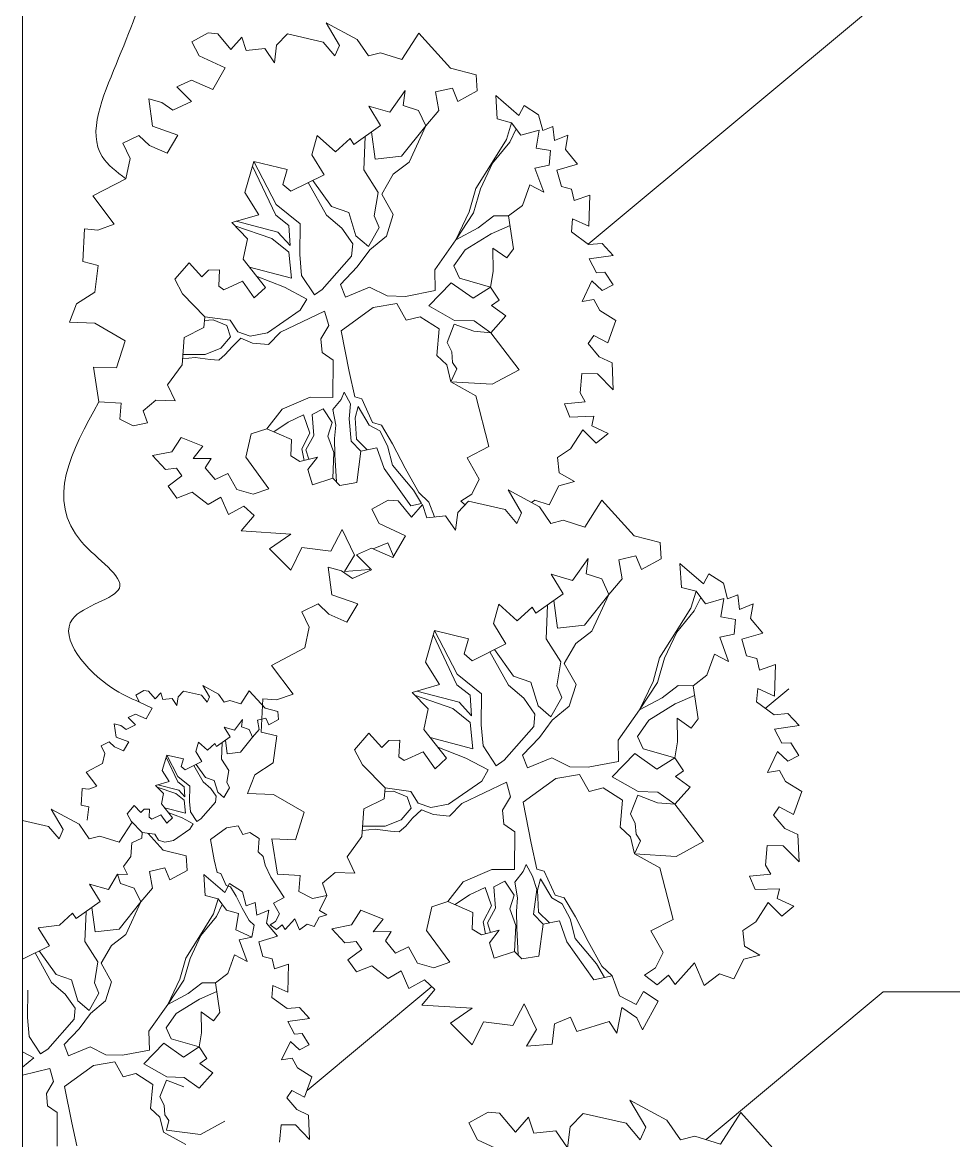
# Model space of a CAD drawing. Header units: inches. Extents: x 0 to 4169, y -2 to 2776.
# Drawn here: x 0 to 566, y 641 to 1321 of the extents above; entities that cross this region are included whole.
import ezdxf

# ---------------------------------------------------------------- set-up
doc = ezdxf.new("R2010")
doc.units = ezdxf.units.IN
doc.header["$MEASUREMENT"] = 0
doc.layers.add('ceco.net 442 Smith House site plan', color=9, linetype='Continuous', lineweight=15)

msp = doc.modelspace()

# ---------------------------------------------------------------- linework, layer by layer
at = {"layer": 'ceco.net 442 Smith House site plan', "ltscale": 30}
for p, q in [((0, 2693.98), (0, 0)), ((9.7, 770.21), (22.55, 771.71)), ((129.83, 768.98), (139.66, 764.44)), ((16.66, 684.59), (0, 680.56))]:
    msp.add_line(p, q, dxfattribs=at)
at = {"layer": 'ceco.net 442 Smith House site plan'}
for p, q in [((566.32, 1371.29), (344.13, 1186.04)), ((203.65, 1310.51), (184.88, 1320.76)), ((184.88, 1320.76), (192.91, 1307.02)), ((112.94, 1314.65), (103.16, 1309.21)), ((118.83, 1314.11), (112.94, 1314.65)), ((126.88, 1304.45), (118.83, 1314.11)), ((161.2, 1313.99), (154.64, 1307.14)), ((183.06, 1309.04), (161.2, 1313.99)), ((241.18, 1314.54), (230.8, 1298.38)), ((260.43, 1293.08), (241.18, 1314.54)), ((103.16, 1309.21), (107.58, 1300.63)), ((133.52, 1312.03), (126.88, 1304.45)), ((136.13, 1304), (133.52, 1312.03)), ((154.64, 1307.14), (153.3, 1296.49)), ((190.11, 1300.59), (183.06, 1309.04)), ((192.91, 1307.02), (190.11, 1300.59)), ((210.55, 1300.59), (203.65, 1310.51)), ((107.58, 1300.63), (123.26, 1293.27)), ((147.4, 1305.2), (136.13, 1304)), ((153.3, 1296.49), (147.4, 1305.2)), ((217.8, 1302.53), (210.55, 1300.59)), ((230.8, 1298.38), (217.8, 1302.53)), ((123.26, 1293.27), (115.77, 1280.19)), ((276.05, 1289.07), (260.43, 1293.08)), ((102.9, 1285.81), (93.97, 1281.8)), ((115.77, 1280.19), (102.9, 1285.81)), ((276.67, 1279.35), (276.05, 1289.07)), ((93.97, 1281.8), (102.83, 1272.81)), ((223.43, 1266.34), (232.82, 1279.61)), ((232.82, 1279.61), (231.61, 1270.43)), ((251.31, 1278.67), (261.59, 1281.09)), ((261.59, 1281.09), (264.93, 1272.97)), ((264.93, 1272.97), (276.67, 1279.35)), ((84.93, 1272.19), (76.95, 1274.41)), ((76.95, 1274.41), (79.16, 1257.86)), ((91.55, 1267.51), (84.93, 1272.19)), ((102.83, 1272.81), (91.55, 1267.51)), ((253.27, 1267.35), (251.31, 1278.67)), ((287.93, 1276.48), (302.07, 1264.41)), ((288.87, 1262.27), (287.93, 1276.48)), ((217.88, 1258.28), (210.76, 1270.08)), ((210.76, 1270.08), (223.43, 1266.34)), ((231.61, 1270.43), (241, 1267.35)), ((241, 1267.35), (245.36, 1258.02)), ((245.36, 1258.02), (253.27, 1267.35)), ((302.07, 1264.41), (305.23, 1270.44)), ((305.23, 1270.44), (314.01, 1264.81)), ((297.58, 1259.98), (288.87, 1262.27)), ((294.43, 1249.86), (297.58, 1259.98)), ((303.21, 1252.41), (297.58, 1259.98)), ((314.01, 1264.81), (316.5, 1255.3)), ((70.84, 1252.29), (61.13, 1247.59)), ((77.36, 1246.13), (70.84, 1252.29)), ((79.16, 1257.86), (94.66, 1252.36)), ((94.66, 1252.36), (88.08, 1241.43)), ((176.11, 1240.51), (179.39, 1252.11)), ((179.39, 1252.11), (190.38, 1242.19)), ((201.58, 1246.76), (217.88, 1258.28)), ((214.52, 1237.77), (212.3, 1254.34)), ((245.36, 1258.02), (230.68, 1239.66)), ((235.18, 1235.9), (245.36, 1258.02)), ((300.41, 1256.18), (296.51, 1248.18)), ((314.27, 1255.49), (303.21, 1252.41)), ((312.54, 1244.49), (314.27, 1255.49)), ((316.5, 1255.3), (322.65, 1257.71)), ((322.65, 1257.71), (323.73, 1249.07)), ((323.73, 1249.07), (331.84, 1252.42)), ((331.84, 1252.42), (330.3, 1243.63)), ((61.13, 1247.59), (65.49, 1238.28)), ((88.08, 1241.43), (77.36, 1246.13)), ((190.38, 1242.19), (199.31, 1250.31)), ((199.31, 1250.31), (201.58, 1246.76)), ((208.47, 1251.63), (207.62, 1231.34)), ((285.71, 1235.78), (294.43, 1249.86)), ((296.51, 1248.18), (286.06, 1235.37)), ((65.49, 1238.28), (62.88, 1225.87)), ((183.56, 1228.31), (176.11, 1240.51)), ((230.68, 1239.66), (214.52, 1237.77)), ((321.31, 1242.97), (312.54, 1244.49)), ((320.51, 1234.11), (321.31, 1242.97)), ((330.3, 1243.63), (337.68, 1234.79)), ((135.36, 1217.45), (140.79, 1236.28)), ((140.02, 1233.63), (154.2, 1203.83)), ((154.4, 1210.14), (140.79, 1236.28)), ((140.79, 1236.28), (161.16, 1231.46)), ((161.16, 1231.46), (158.48, 1222.41)), ((225.59, 1228.58), (235.18, 1235.9)), ((275.73, 1219.95), (285.71, 1235.78)), ((286.06, 1235.37), (278.69, 1219.7)), ((311.8, 1232.29), (320.51, 1234.11)), ((317.17, 1217.69), (311.8, 1232.29)), ((337.68, 1234.79), (325.09, 1231.1)), ((62.88, 1225.87), (42.96, 1215.41)), ((163.31, 1218.25), (183.56, 1228.31)), ((188.12, 1208.94), (176.73, 1224.92)), ((207.62, 1231.34), (216.41, 1217.53)), ((218.55, 1216.59), (225.59, 1228.58)), ((325.09, 1231.1), (327.9, 1221.17)), ((158.48, 1222.41), (163.31, 1218.25)), ((173.89, 1223.51), (185.03, 1203.64)), ((271.85, 1205.81), (275.73, 1219.95)), ((278.69, 1219.7), (274.4, 1205.21)), ((304.16, 1209.57), (308.65, 1222.17)), ((308.65, 1222.17), (317.17, 1217.69)), ((327.9, 1221.17), (334.05, 1219.5)), ((334.05, 1219.5), (335.67, 1212.66)), ((42.96, 1215.41), (55.91, 1198.25)), ((143.8, 1204.03), (135.36, 1217.45)), ((216.41, 1217.53), (214, 1203.25)), ((225.6, 1204.06), (218.55, 1216.59)), ((335.67, 1212.66), (345.26, 1215.87)), ((345.26, 1215.87), (344.66, 1196.98)), ((168.94, 1198.41), (154.4, 1210.14)), ((198.57, 1205.38), (188.12, 1208.94)), ((202.87, 1191.25), (198.57, 1205.38)), ((263.61, 1188.71), (271.85, 1205.81)), ((274.4, 1205.21), (263.61, 1188.71)), ((295.79, 1203.27), (304.16, 1209.57)), ((55.91, 1198.25), (45.92, 1194.7)), ((127.38, 1199.21), (143.8, 1204.03)), ((136.91, 1189.42), (127.38, 1199.21)), ((155.48, 1193.31), (130.08, 1200)), ((154.2, 1203.83), (162.18, 1197.54)), ((162.18, 1197.54), (162.92, 1185.2)), ((168.75, 1179.84), (168.94, 1198.41)), ((185.03, 1203.64), (194.35, 1195.73)), ((214, 1203.25), (217.08, 1196.27)), ((221.44, 1191.04), (225.6, 1204.06)), ((286.86, 1203.34), (277.29, 1196.03)), ((285.13, 1192.34), (296.68, 1197.39)), ((295.79, 1203.27), (286.86, 1203.34)), ((298.81, 1183.29), (295.79, 1203.27)), ((334.67, 1201.6), (333.94, 1193.49)), ((344.66, 1196.98), (334.67, 1201.6)), ((37.81, 1195.42), (36.75, 1175.45)), ((45.92, 1194.7), (37.81, 1195.42)), ((129.26, 1197.28), (151.79, 1189.55)), ((162.92, 1185.2), (155.48, 1193.31)), ((194.35, 1195.73), (200.93, 1186.21)), ((210.44, 1184.62), (202.87, 1191.25)), ((217.08, 1196.27), (210.44, 1184.62)), ((211.39, 1182.66), (221.44, 1191.04)), ((277.29, 1196.03), (263.61, 1188.71)), ((269.38, 1182.61), (285.13, 1192.34)), ((333.94, 1193.49), (344.4, 1185.85)), ((134.3, 1177.01), (136.91, 1189.42)), ((151.79, 1189.55), (162.17, 1181.18)), ((200.93, 1186.21), (200.26, 1178.85)), ((263.61, 1188.71), (250.81, 1170.53)), ((344.4, 1185.85), (352.65, 1186.59)), ((352.65, 1186.59), (359.42, 1179.28)), ((147.96, 1159.78), (134.3, 1177.01)), ((162.17, 1181.18), (163.72, 1165.42)), ((169.82, 1167.1), (168.75, 1179.84)), ((200.26, 1178.85), (182.43, 1158.51)), ((203.74, 1172.2), (211.39, 1182.66)), ((262.54, 1172.83), (269.38, 1182.61)), ((286.41, 1169.55), (286.21, 1183.69)), ((286.21, 1183.69), (294.59, 1177.73)), ((294.59, 1177.73), (298.81, 1183.29)), ((359.42, 1179.28), (344.73, 1177.26)), ((344.73, 1177.26), (349.16, 1168.68)), ((36.75, 1175.45), (46.19, 1173.11)), ((46.19, 1173.11), (43.99, 1156.94)), ((92.67, 1164.8), (101.36, 1174.79)), ((101.36, 1174.79), (109.15, 1166.27)), ((109.15, 1166.27), (113.24, 1170.37)), ((113.24, 1170.37), (119.95, 1170.51)), ((119.95, 1170.51), (119.41, 1160.52)), ((163.72, 1165.42), (138.2, 1172.1)), ((193.49, 1161.62), (203.74, 1172.2)), ((250.81, 1170.53), (251.16, 1157.87)), ((265.95, 1165.45), (262.54, 1172.83)), ((97.43, 1155.82), (92.67, 1164.8)), ((122.56, 1158.38), (133.82, 1163.66)), ((133.82, 1163.66), (141.06, 1153.35)), ((142.75, 1166.36), (159.51, 1159.86)), ((177.68, 1155.23), (169.82, 1167.1)), ((284.81, 1160.03), (265.95, 1165.45)), ((284.81, 1160.03), (286.41, 1169.55)), ((346.47, 1163.72), (340.52, 1151.25)), ((352.65, 1157.97), (346.47, 1163.72)), ((349.16, 1168.68), (354.39, 1168.96)), ((354.39, 1168.96), (359.28, 1161.45)), ((43.99, 1156.94), (32.92, 1149.77)), ((119.41, 1160.52), (122.56, 1158.38)), ((141.06, 1153.35), (147.96, 1159.78)), ((159.51, 1159.86), (172.98, 1152.68)), ((182.43, 1158.51), (177.68, 1155.23)), ((196.5, 1153.9), (193.49, 1161.62)), ((211.19, 1160), (196.5, 1153.9)), ((221.86, 1154.58), (211.19, 1160)), ((251.16, 1157.87), (232.99, 1154.31)), ((247.32, 1148.55), (260.87, 1162.57)), ((260.87, 1162.57), (274.14, 1153.18)), ((274.14, 1153.18), (284.81, 1160.03)), ((290.04, 1152.12), (284.81, 1160.03)), ((359.28, 1161.45), (352.65, 1157.97)), ((32.92, 1149.77), (28.57, 1138.64)), ((111.04, 1141.95), (97.43, 1155.82)), ((172.98, 1152.68), (169.02, 1145.98)), ((227.76, 1149.95), (213.4, 1147.53)), ((232.99, 1154.31), (221.86, 1154.58)), ((233.52, 1139.77), (227.76, 1149.95)), ((285.27, 1148.83), (290.04, 1152.12)), ((340.52, 1151.25), (347.69, 1152.47)), ((347.69, 1152.47), (351.18, 1145.83)), ((169.02, 1145.98), (149.19, 1132.17)), ((157.02, 1132.57), (183.85, 1145.39)), ((183.85, 1145.39), (186.39, 1136.6)), ((213.4, 1147.53), (193.91, 1133.32)), ((262.88, 1139.7), (247.32, 1148.55)), ((293.99, 1142.46), (285.27, 1148.83)), ((351.18, 1145.83), (361.04, 1139.72)), ((28.57, 1138.64), (44.13, 1137.98)), ((44.13, 1137.98), (62.5, 1127.38)), ((110.42, 1135.31), (111.04, 1141.95)), ((110.83, 1139.74), (116.06, 1140.01)), ((126.45, 1139.81), (111.04, 1141.95)), ((116.06, 1140.01), (124.31, 1136.66)), ((124.31, 1136.66), (126.65, 1129.75)), ((131.01, 1132.7), (126.45, 1139.81)), ((186.39, 1136.6), (181.56, 1128.49)), ((241.91, 1141.98), (233.52, 1139.77)), ((253.5, 1134.61), (241.91, 1141.98)), ((258.33, 1126.36), (262.68, 1137.5)), ((262.68, 1137.5), (274.56, 1133.07)), ((274.75, 1139.37), (262.88, 1139.7)), ((284.89, 1132.13), (274.75, 1139.37)), ((284.89, 1132.13), (293.99, 1142.46)), ((361.04, 1139.72), (356.07, 1126.05)), ((97.22, 1112.71), (98.37, 1129.34)), ((98.37, 1129.34), (110.42, 1135.31)), ((126.65, 1129.75), (120.82, 1122.84)), ((138.59, 1130.15), (131.01, 1132.7)), ((149.19, 1132.17), (138.59, 1130.15)), ((149.65, 1125.06), (157.02, 1132.57)), ((193.91, 1133.32), (198.73, 1108.72)), ((252.03, 1118.39), (253.5, 1134.61)), ((274.56, 1133.07), (284.89, 1132.13)), ((302.17, 1109.74), (284.89, 1132.13)), ((347.56, 1130.54), (344.14, 1125.63)), ((356.07, 1126.05), (347.56, 1130.54)), ((62.5, 1127.38), (57.28, 1110.76)), ((120.82, 1122.84), (111.17, 1118.88)), ((123.44, 1118.88), (127.6, 1123.71)), ((127.6, 1123.71), (132.9, 1128.81)), ((132.9, 1128.81), (140.06, 1125.93)), ((140.06, 1125.93), (149.65, 1125.06)), ((181.56, 1128.49), (182.31, 1120.25)), ((261.15, 1120.53), (258.33, 1126.36)), ((344.14, 1125.63), (350.85, 1117.59)), ((97.47, 1116.4), (105.07, 1117.2)), ((111.17, 1118.88), (97.65, 1118.98)), ((105.07, 1117.2), (114.25, 1116.01)), ((114.25, 1116.01), (119.43, 1115.54)), ((119.43, 1115.54), (123.44, 1118.88)), ((182.31, 1120.25), (188.95, 1115.55)), ((258.2, 1112.62), (252.03, 1118.39)), ((261.68, 1114.16), (261.15, 1120.53)), ((350.85, 1117.59), (358.7, 1113.91)), ((57.28, 1110.76), (43.21, 1111.29)), ((43.21, 1111.29), (46.49, 1090.17)), ((88.32, 1100.51), (97.22, 1112.71)), ((188.95, 1115.55), (188.75, 1092.89)), ((260.61, 1102.36), (258.2, 1112.62)), ((260.61, 1102.36), (264.3, 1110.2)), ((264.3, 1110.2), (261.68, 1114.16)), ((285.75, 1100.82), (302.17, 1109.74)), ((358.7, 1113.91), (359.44, 1097.49)), ((198.73, 1108.72), (202.15, 1093.16)), ((275.83, 1093.92), (260.61, 1102.36)), ((260.61, 1102.36), (285.75, 1100.82)), ((340.26, 1107.41), (339.19, 1095.61)), ((349.92, 1107.27), (340.26, 1107.41)), ((359.44, 1097.49), (349.92, 1107.27)), ((93.01, 1090.79), (88.32, 1100.51)), ((193.83, 1091.68), (195.72, 1095.98)), ((195.72, 1095.98), (199.54, 1088.94)), ((339.19, 1095.61), (342.42, 1090.11)), ((46.49, 1090.17), (60.16, 1089.3)), ((60.16, 1089.3), (59.3, 1079.72)), ((73.5, 1084.75), (81.14, 1091.12)), ((81.14, 1091.12), (93.01, 1090.79)), ((175.01, 1093.02), (157.98, 1085.65)), ((188.75, 1092.89), (175.01, 1093.02)), ((188.83, 1085.45), (193.83, 1091.68)), ((199.54, 1088.94), (198.82, 1079.79)), ((202.15, 1093.16), (206.51, 1092.03)), ((206.51, 1092.03), (213.02, 1077.68)), ((283.82, 1063.07), (275.83, 1093.92)), ((342.42, 1090.11), (329.67, 1089.03)), ((329.67, 1089.03), (333.03, 1080.92)), ((76.19, 1077.45), (73.5, 1084.75)), ((157.98, 1085.65), (148.73, 1073.84)), ((161.73, 1077.87), (171.06, 1082.22)), ((171.06, 1082.22), (174.87, 1071.09)), ((176.28, 1082.49), (182.91, 1085.98)), ((177.35, 1069.76), (176.28, 1082.49)), ((182.91, 1085.98), (188.48, 1077.68)), ((190.57, 1075.99), (188.83, 1085.45)), ((202.49, 1080.49), (204.24, 1087.39)), ((204.24, 1087.39), (211.01, 1076)), ((59.3, 1079.72), (67.48, 1075.63)), ((67.48, 1075.63), (76.19, 1077.45)), ((153.02, 1071.96), (161.73, 1077.87)), ((188.48, 1077.68), (185.87, 1069.35)), ((189.82, 1067.88), (190.57, 1075.99)), ((198.82, 1079.79), (200.08, 1066.21)), ((203.17, 1067.43), (202.49, 1080.49)), ((211.01, 1076), (217.38, 1072.45)), ((213.02, 1077.68), (218.46, 1076.07)), ((218.46, 1076.07), (225.22, 1064.67)), ((333.03, 1080.92), (347.57, 1081.45)), ((347.57, 1081.45), (346.3, 1075.63)), ((346.3, 1075.63), (356.28, 1071)), ((90.94, 1059.75), (96.57, 1068.54)), ((96.57, 1068.54), (109.85, 1063.24)), ((135.99, 1056.41), (139.14, 1070.62)), ((139.14, 1070.62), (148.73, 1073.84)), ((148.73, 1073.84), (163.74, 1067.28)), ((174.87, 1071.09), (169.91, 1061.51)), ((172.46, 1060.9), (177.35, 1069.76)), ((185.87, 1069.35), (189.43, 1059.37)), ((217.38, 1072.45), (222.14, 1063.47)), ((340.87, 1073.14), (333.5, 1061.56)), ((349.04, 1064.97), (340.87, 1073.14)), ((356.28, 1071), (349.04, 1064.97)), ((109.85, 1063.24), (103.95, 1055.6)), ((163.74, 1067.28), (163.21, 1057.29)), ((169.91, 1061.51), (171.36, 1054.45)), ((190.03, 1057.83), (189.82, 1067.88)), ((200.08, 1066.21), (205.85, 1060.11)), ((209.71, 1060.92), (203.17, 1067.43)), ((205.85, 1060.11), (215.71, 1062.18)), ((215.71, 1062.18), (220.14, 1049.53)), ((222.14, 1063.47), (225.15, 1051.67)), ((225.22, 1064.67), (232.81, 1049.86)), ((270.55, 1056.11), (283.82, 1063.07)), ((333.5, 1061.56), (325.59, 1056.32)), ((79.21, 1057.47), (90.94, 1059.75)), ((86.99, 1048.96), (79.21, 1057.47)), ((103.95, 1055.6), (114.75, 1055.73)), ((114.75, 1055.73), (111.26, 1050.1)), ((149.88, 1037.31), (135.99, 1056.41)), ((163.21, 1057.29), (168.84, 1053.79)), ((168.84, 1053.79), (179.5, 1056.56)), ((174.29, 1055.21), (172.46, 1060.9)), ((179.5, 1056.56), (173.61, 1048.91)), ((189.43, 1059.37), (188.75, 1043.81)), ((190.99, 1041.55), (190.03, 1057.83)), ((203.38, 1041), (205.85, 1060.11)), ((277.92, 1043.16), (270.55, 1056.11)), ((325.59, 1056.32), (326.59, 1046.93)), ((93.76, 1049.82), (86.99, 1048.96)), ((97.04, 1045.07), (93.76, 1049.82)), ((111.26, 1050.1), (117.29, 1042.86)), ((173.61, 1048.91), (176.49, 1039.72)), ((220.14, 1049.53), (236.29, 1026.86)), ((225.15, 1051.67), (237.9, 1036.38)), ((232.81, 1049.86), (241.11, 1034.97)), ((88.66, 1038.77), (97.04, 1045.07)), ((117.29, 1042.86), (125.06, 1046.62)), ((125.06, 1046.62), (130.51, 1036.83)), ((176.49, 1039.72), (188.75, 1043.81)), ((188.75, 1043.81), (193.19, 1039.33)), ((193.19, 1039.33), (203.38, 1041)), ((273.36, 1033.92), (277.92, 1043.16)), ((335.77, 1041.64), (326.26, 1039.15)), ((326.59, 1046.93), (335.77, 1041.64)), ((93.96, 1031.6), (88.66, 1038.77)), ((103.22, 1035.21), (93.96, 1031.6)), ((112.94, 1027.65), (103.22, 1035.21)), ((130.51, 1036.83), (140.29, 1034.07)), ((140.29, 1034.07), (149.88, 1037.31)), ((237.9, 1036.38), (242.71, 1028.24)), ((241.11, 1034.97), (247.3, 1029.22)), ((295.47, 1036.63), (303.62, 1022.7)), ((314.51, 1026.24), (295.47, 1036.63)), ((326.26, 1039.15), (320.36, 1027.43)), ((120.78, 1032.14), (112.94, 1027.65)), ((125.41, 1021.67), (120.78, 1032.14)), ((222.53, 1030.43), (212.61, 1024.92)), ((228.5, 1029.89), (222.53, 1030.43)), ((236.66, 1020.1), (228.5, 1029.89)), ((236.29, 1026.86), (242.71, 1028.24)), ((243.39, 1027.78), (236.66, 1020.1)), ((246.04, 1019.63), (243.39, 1027.78)), ((247.3, 1029.22), (250.71, 1020.13)), ((271.46, 1029.77), (264.81, 1022.82)), ((266.66, 1029.69), (273.36, 1033.92)), ((269.38, 1027.59), (266.66, 1029.69)), ((293.63, 1024.75), (271.46, 1029.77)), ((311.72, 1030.43), (309.67, 1028.88)), ((320.36, 1027.43), (311.72, 1030.43)), ((352.56, 1030.33), (342.03, 1013.94)), ((372.08, 1008.57), (352.56, 1030.33)), ((134.79, 1026.77), (125.41, 1021.67)), ((133.05, 1011.69), (140.97, 1021.01)), ((140.97, 1021.01), (134.79, 1026.77)), ((212.61, 1024.92), (217.09, 1016.22)), ((257.46, 1020.86), (246.04, 1019.63)), ((263.45, 1012.02), (257.46, 1020.86)), ((264.81, 1022.82), (263.45, 1012.02)), ((300.78, 1016.18), (293.63, 1024.75)), ((303.62, 1022.7), (300.78, 1016.18)), ((321.5, 1016.18), (314.51, 1026.24)), ((217.09, 1016.22), (232.99, 1008.75)), ((328.85, 1018.14), (321.5, 1016.18)), ((342.03, 1013.94), (328.85, 1018.14)), ((163.36, 1009.69), (133.05, 1011.69)), ((150.29, 1000.84), (163.36, 1009.69)), ((194.46, 1012.45), (187.69, 999.3)), ((201.97, 996.89), (194.46, 1012.45)), ((232.99, 1008.75), (225.39, 995.5)), ((387.92, 1004.5), (372.08, 1008.57)), ((163.22, 987.77), (150.29, 1000.84)), ((170.07, 1001.64), (163.22, 987.77)), ((187.69, 999.3), (170.07, 1001.64)), ((212.34, 1001.2), (203.29, 997.12)), ((225.39, 995.5), (212.34, 1001.2)), ((222.36, 1004.34), (213.48, 1000.7)), ((225.84, 996.28), (222.36, 1004.34)), ((388.54, 994.65), (387.92, 1004.5)), ((195.88, 987.03), (201.97, 996.89)), ((203.29, 997.12), (212.27, 988.01)), ((334.56, 981.45), (344.08, 994.9)), ((344.08, 994.9), (342.85, 985.6)), ((362.83, 993.96), (373.25, 996.41)), ((364.82, 982.48), (362.83, 993.96)), ((373.25, 996.41), (376.64, 988.18)), ((376.64, 988.18), (388.54, 994.65)), ((186.03, 989.64), (188.28, 972.85)), ((194.12, 987.39), (186.03, 989.64)), ((200.84, 982.64), (194.12, 987.39)), ((211.23, 988.24), (195.88, 987.03)), ((212.27, 988.01), (200.84, 982.64)), ((211.32, 988.98), (211.23, 988.24)), ((400.92, 977.32), (399.96, 991.73)), ((399.96, 991.73), (414.31, 979.49)), ((321.71, 985.25), (334.56, 981.45)), ((328.93, 973.28), (321.71, 985.25)), ((342.85, 985.6), (352.38, 982.48)), ((352.38, 982.48), (356.8, 973.01)), ((356.8, 973.01), (364.82, 982.48)), ((414.31, 979.49), (417.51, 985.61)), ((417.51, 985.61), (426.41, 979.9)), ((426.41, 979.9), (428.93, 970.26)), ((188.28, 972.85), (203.98, 967.28)), ((312.41, 961.6), (328.93, 973.28)), ((356.8, 973.01), (341.92, 954.39)), ((346.47, 950.58), (356.8, 973.01)), ((409.75, 975), (400.92, 977.32)), ((406.56, 964.74), (409.75, 975)), ((415.46, 967.33), (409.75, 975)), ((179.84, 967.2), (169.99, 962.44)), ((186.44, 960.96), (179.84, 967.2)), ((203.98, 967.28), (197.31, 956.2)), ((286.58, 955.26), (289.9, 967.02)), ((289.9, 967.02), (301.05, 956.96)), ((319.39, 966.54), (318.53, 945.96)), ((325.53, 952.48), (323.27, 969.28)), ((412.62, 971.15), (408.66, 963.04)), ((426.68, 970.45), (415.46, 967.33)), ((424.91, 959.3), (426.68, 970.45)), ((428.93, 970.26), (435.17, 972.7)), ((435.17, 972.7), (436.27, 963.93)), ((436.27, 963.93), (444.49, 967.34)), ((444.49, 967.34), (442.93, 958.43)), ((169.99, 962.44), (174.41, 952.99)), ((197.31, 956.2), (186.44, 960.96)), ((301.05, 956.96), (310.1, 965.19)), ((310.1, 965.19), (312.41, 961.6)), ((397.72, 950.46), (406.56, 964.74)), ((408.66, 963.04), (398.07, 950.04)), ((433.82, 957.75), (424.91, 959.3)), ((174.41, 952.99), (171.77, 940.42)), ((294.13, 942.89), (286.58, 955.26)), ((341.92, 954.39), (325.53, 952.48)), ((433, 948.77), (433.82, 957.75)), ((442.93, 958.43), (450.41, 949.46)), ((245.26, 931.87), (250.76, 950.97)), ((249.99, 948.28), (264.36, 918.06)), ((264.56, 924.46), (250.76, 950.97)), ((250.76, 950.97), (271.42, 946.08)), ((271.42, 946.08), (268.7, 936.91)), ((318.53, 945.96), (327.44, 931.96)), ((336.75, 943.16), (346.47, 950.58)), ((387.6, 934.41), (397.72, 950.46)), ((398.07, 950.04), (390.59, 934.15)), ((424.17, 946.92), (433, 948.77)), ((429.61, 932.12), (424.17, 946.92)), ((450.41, 949.46), (437.64, 945.71)), ((437.64, 945.71), (440.49, 935.65)), ((171.77, 940.42), (151.57, 929.81)), ((273.6, 932.69), (294.13, 942.89)), ((298.76, 923.24), (287.21, 939.45)), ((329.61, 931.01), (336.75, 943.16)), ((268.7, 936.91), (273.6, 932.69)), ((284.33, 938.02), (295.63, 917.87)), ((383.66, 920.07), (387.6, 934.41)), ((390.59, 934.15), (386.24, 919.46)), ((416.42, 923.89), (420.97, 936.67)), ((420.97, 936.67), (429.61, 932.12)), ((440.49, 935.65), (446.73, 933.95)), ((446.73, 933.95), (448.37, 927.02)), ((151.57, 929.81), (164.7, 912.4)), ((253.82, 918.27), (245.26, 931.87)), ((327.44, 931.96), (325, 917.48)), ((336.76, 918.29), (329.61, 931.01)), ((448.37, 927.02), (458.1, 930.28)), ((458.1, 930.28), (457.49, 911.12)), ((279.31, 912.57), (264.56, 924.46)), ((309.36, 919.64), (298.76, 923.24)), ((313.71, 905.31), (309.36, 919.64)), ((375.3, 902.73), (383.66, 920.07)), ((386.24, 919.46), (375.3, 902.73)), ((407.93, 917.5), (416.42, 923.89)), ((73.86, 914.5), (68.97, 911.78)), ((68.97, 911.78), (71.17, 907.49)), ((76.8, 914.23), (73.86, 914.5)), ((80.83, 909.4), (76.8, 914.23)), ((84.14, 913.19), (80.83, 909.4)), ((85.45, 909.17), (84.14, 913.19)), ((97.99, 914.17), (94.71, 910.75)), ((108.92, 911.7), (97.99, 914.17)), ((112.44, 907.47), (108.92, 911.7)), ((119.21, 912.43), (109.83, 917.56)), ((109.83, 917.56), (113.84, 910.69)), ((122.66, 907.47), (119.21, 912.43)), ((137.98, 914.45), (132.79, 906.37)), ((147.6, 903.72), (137.98, 914.45)), ((164.7, 912.4), (154.57, 908.81)), ((237.17, 913.38), (253.82, 918.27)), ((246.83, 903.45), (237.17, 913.38)), ((265.66, 907.4), (239.91, 914.18)), ((264.36, 918.06), (272.46, 911.69)), ((272.46, 911.69), (273.2, 899.18)), ((279.12, 893.74), (279.31, 912.57)), ((295.63, 917.87), (305.07, 909.86)), ((325, 917.48), (328.12, 910.4)), ((332.54, 905.1), (336.76, 918.29)), ((398.88, 917.56), (389.17, 910.15)), ((407.93, 917.5), (398.88, 917.56)), ((411, 897.24), (407.93, 917.5)), ((447.36, 915.8), (446.62, 907.58)), ((457.49, 911.12), (447.36, 915.8)), ((466.25, 915.67), (451.91, 903.71)), ((71.17, 907.49), (79.02, 903.81)), ((91.08, 909.78), (85.45, 909.17)), ((94.03, 905.42), (91.08, 909.78)), ((94.71, 910.75), (94.03, 905.42)), ((113.84, 910.69), (112.44, 907.47)), ((126.28, 908.44), (122.66, 907.47)), ((132.79, 906.37), (126.28, 908.44)), ((146.34, 909.54), (145.27, 889.28)), ((154.57, 908.81), (146.34, 909.54)), ((239.07, 911.43), (261.92, 903.59)), ((273.2, 899.18), (265.66, 907.4)), ((305.07, 909.86), (311.75, 900.2)), ((321.39, 898.58), (313.71, 905.31)), ((328.12, 910.4), (321.39, 898.58)), ((322.35, 896.6), (332.54, 905.1)), ((389.17, 910.15), (375.3, 902.73)), ((381.15, 896.55), (397.12, 906.41)), ((397.12, 906.41), (408.83, 911.54)), ((446.62, 907.58), (457.22, 899.83)), ((68.83, 900.08), (64.37, 898.07)), ((64.37, 898.07), (68.8, 893.58)), ((75.27, 897.27), (68.83, 900.08)), ((79.02, 903.81), (75.27, 897.27)), ((155.41, 901.71), (147.6, 903.72)), ((155.72, 896.85), (155.41, 901.71)), ((244.18, 890.87), (246.83, 903.45)), ((261.92, 903.59), (272.45, 895.1)), ((311.75, 900.2), (311.07, 892.73)), ((375.3, 902.73), (362.32, 884.3)), ((457.22, 899.83), (465.59, 900.58)), ((465.59, 900.58), (472.45, 893.17)), ((59.85, 893.27), (55.86, 894.38)), ((55.86, 894.38), (56.97, 886.11)), ((63.16, 890.93), (59.85, 893.27)), ((68.8, 893.58), (63.16, 890.93)), ((126.32, 886.32), (122.77, 892.22)), ((122.77, 892.22), (129.1, 890.34)), ((129.1, 890.34), (133.8, 896.98)), ((133.8, 896.98), (133.19, 892.39)), ((133.19, 892.39), (137.88, 890.85)), ((143.04, 896.51), (148.18, 897.72)), ((144.02, 890.85), (143.04, 896.51)), ((148.18, 897.72), (149.85, 893.66)), ((149.85, 893.66), (155.72, 896.85)), ((272.45, 895.1), (274.02, 879.11)), ((280.21, 880.82), (279.12, 893.74)), ((311.07, 892.73), (292.98, 872.11)), ((314.6, 885.99), (322.35, 896.6)), ((374.22, 886.63), (381.15, 896.55)), ((398.22, 897.65), (406.71, 891.6)), ((398.42, 883.31), (398.22, 897.65)), ((406.71, 891.6), (411, 897.24)), ((472.45, 893.17), (457.56, 891.13)), ((56.97, 886.11), (64.71, 883.36)), ((118.18, 880.56), (126.32, 886.32)), ((137.88, 890.85), (140.06, 886.18)), ((140.06, 886.18), (144.02, 890.85)), ((145.27, 889.28), (154.84, 886.91)), ((154.84, 886.91), (152.61, 870.52)), ((201.97, 878.49), (210.79, 888.62)), ((210.79, 888.62), (218.68, 879.98)), ((258.04, 873.4), (244.18, 890.87)), ((274.02, 879.11), (248.13, 885.89)), ((304.2, 875.26), (314.6, 885.99)), ((377.68, 879.14), (374.22, 886.63)), ((457.56, 891.13), (462.05, 882.43)), ((52.81, 883.32), (47.95, 880.97)), ((47.95, 880.97), (50.13, 876.31)), ((56.06, 880.24), (52.81, 883.32)), ((61.42, 877.89), (56.06, 880.24)), ((64.71, 883.36), (61.42, 877.89)), ((105.44, 877.43), (107.08, 883.23)), ((107.08, 883.23), (112.58, 878.27)), ((112.58, 878.27), (117.04, 882.33)), ((117.04, 882.33), (118.18, 880.56)), ((206.8, 869.38), (201.97, 878.49)), ((218.68, 879.98), (222.83, 884.13)), ((222.83, 884.13), (229.63, 884.28)), ((229.63, 884.28), (229.09, 874.15)), ((252.75, 880.07), (269.75, 873.48)), ((288.17, 868.79), (280.21, 880.82)), ((362.32, 884.3), (362.68, 871.46)), ((396.8, 873.65), (377.68, 879.14)), ((396.8, 873.65), (398.42, 883.31)), ((462.05, 882.43), (467.36, 882.71)), ((467.36, 882.71), (472.31, 875.09)), ((50.13, 876.31), (48.83, 870.11)), ((85.06, 865.9), (87.78, 875.32)), ((87.78, 875.32), (97.97, 872.9)), ((97.97, 872.9), (96.62, 868.38)), ((99.04, 866.3), (109.17, 871.33)), ((109.17, 871.33), (105.44, 877.43)), ((229.09, 874.15), (232.28, 871.98)), ((232.28, 871.98), (243.7, 877.34)), ((243.7, 877.34), (251.04, 866.88)), ((251.04, 866.88), (258.04, 873.4)), ((269.75, 873.48), (283.41, 866.2)), ((292.98, 872.11), (288.17, 868.79)), ((307.26, 867.43), (304.2, 875.26)), ((322.15, 873.62), (307.26, 867.43)), ((332.97, 868.12), (322.15, 873.62)), ((362.68, 871.46), (344.25, 867.85)), ((358.78, 862.01), (372.53, 876.23)), ((372.53, 876.23), (385.98, 866.7)), ((385.98, 866.7), (396.8, 873.65)), ((402.1, 865.63), (396.8, 873.65)), ((459.32, 877.4), (453.29, 864.75)), ((465.59, 871.56), (459.32, 877.4)), ((472.31, 875.09), (465.59, 871.56)), ((48.83, 870.11), (38.87, 864.88)), ((38.87, 864.88), (45.34, 856.3)), ((89.29, 859.19), (85.06, 865.9)), ((96.62, 868.38), (99.04, 866.3)), ((152.61, 870.52), (141.38, 863.25)), ((220.59, 855.32), (206.8, 869.38)), ((283.41, 866.2), (279.39, 859.4)), ((344.25, 867.85), (332.97, 868.12)), ((397.27, 862.29), (402.1, 865.63)), ((453.29, 864.75), (460.56, 865.98)), ((460.56, 865.98), (464.1, 859.26)), ((81.08, 856.78), (89.29, 859.19)), ((141.38, 863.25), (136.97, 851.96)), ((279.39, 859.4), (259.29, 845.4)), ((267.22, 845.81), (294.42, 858.8)), ((294.42, 858.8), (297, 849.89)), ((324.39, 860.98), (304.63, 846.57)), ((338.95, 863.43), (324.39, 860.98)), ((344.8, 853.11), (338.95, 863.43)), ((374.56, 853.04), (358.78, 862.01)), ((406.1, 855.84), (397.27, 862.29)), ((464.1, 859.26), (474.1, 853.06)), ((36.29, 854.89), (35.76, 844.9)), ((40.35, 854.52), (36.29, 854.89)), ((45.34, 856.3), (40.35, 854.52)), ((85.84, 851.88), (81.08, 856.78)), ((84.54, 845.68), (85.84, 851.88)), ((136.97, 851.96), (152.75, 851.3)), ((152.75, 851.3), (171.38, 840.54)), ((219.97, 848.59), (220.59, 855.32)), ((220.39, 853.08), (225.68, 853.35)), ((236.22, 853.15), (220.59, 855.32)), ((225.68, 853.35), (234.05, 849.96)), ((240.85, 845.94), (236.22, 853.15)), ((353.3, 855.35), (344.8, 853.11)), ((365.05, 847.87), (353.3, 855.35)), ((369.95, 839.51), (374.36, 850.8)), ((374.36, 850.8), (386.4, 846.31)), ((386.6, 852.7), (374.56, 853.04)), ((396.88, 845.36), (386.6, 852.7)), ((396.88, 845.36), (406.1, 855.84)), ((474.1, 853.06), (469.05, 839.19)), ((35.76, 844.9), (40.48, 843.73)), ((40.48, 843.73), (39.38, 835.65)), ((63.72, 839.57), (68.07, 844.57)), ((68.07, 844.57), (71.96, 840.31)), ((91.37, 837.07), (84.54, 845.68)), ((207.75, 842.54), (219.97, 848.59)), ((234.05, 849.96), (236.43, 842.94)), ((248.53, 843.35), (240.85, 845.94)), ((259.29, 845.4), (248.53, 843.35)), ((259.75, 838.2), (267.22, 845.81)), ((297, 849.89), (292.11, 841.67)), ((304.63, 846.57), (309.51, 821.62)), ((363.56, 831.43), (365.05, 847.87)), ((386.4, 846.31), (396.88, 845.36)), ((414.41, 822.65), (396.88, 845.36)), ((460.42, 843.75), (456.96, 838.77)), ((469.05, 839.19), (460.42, 843.75)), ((17.59, 842.43), (24.82, 830.06)), ((34.49, 833.21), (17.59, 842.43)), ((66.1, 835.09), (63.72, 839.57)), ((71.96, 840.31), (74.01, 842.36)), ((74.01, 842.36), (77.36, 842.43)), ((77.36, 842.43), (77.09, 837.43)), ((77.09, 837.43), (78.66, 836.36)), ((78.66, 836.36), (84.3, 839.01)), ((84.3, 839.01), (87.92, 833.85)), ((87.92, 833.85), (91.37, 837.07)), ((171.38, 840.54), (166.09, 823.69)), ((206.58, 825.67), (207.75, 842.54)), ((236.43, 842.94), (230.51, 835.94)), ((233.17, 831.93), (237.39, 836.83)), ((237.39, 836.83), (242.76, 841.99)), ((242.76, 841.99), (250.02, 839.08)), ((250.02, 839.08), (259.75, 838.2)), ((292.11, 841.67), (292.86, 833.31)), ((372.81, 833.6), (369.95, 839.51)), ((456.96, 838.77), (463.76, 830.62)), ((15.96, 831.88), (0, 835.49)), ((22.3, 824.27), (15.96, 831.88)), ((24.82, 830.06), (22.3, 824.27)), ((40.69, 824.27), (34.49, 833.21)), ((66.73, 834.44), (58.92, 822.29)), ((72.9, 828.15), (66.1, 835.09)), ((206.84, 829.41), (214.55, 830.22)), ((220.73, 831.93), (207.02, 832.03)), ((214.55, 830.22), (223.85, 829.01)), ((230.51, 835.94), (220.73, 831.93)), ((229.1, 828.54), (233.17, 831.93)), ((292.86, 833.31), (299.59, 828.55)), ((369.81, 825.58), (363.56, 831.43)), ((373.34, 827.14), (372.81, 833.6)), ((463.76, 830.62), (471.72, 826.89)), ((47.22, 826.02), (40.69, 824.27)), ((58.92, 822.29), (47.22, 826.02)), ((66.57, 821.85), (72.6, 824.83)), ((72.6, 824.83), (72.9, 828.15)), ((85.59, 817.52), (76.5, 827.65)), ((151.81, 824.23), (155.14, 802.81)), ((166.09, 823.69), (151.81, 824.23)), ((197.56, 813.3), (206.58, 825.67)), ((223.85, 829.01), (229.1, 828.54)), ((299.59, 828.55), (299.39, 805.57)), ((372.26, 815.18), (369.81, 825.58)), ((376, 823.13), (373.34, 827.14)), ((471.72, 826.89), (472.47, 810.24)), ((66, 813.53), (66.57, 821.85)), ((99.65, 813.91), (85.59, 817.52)), ((309.51, 821.62), (312.99, 805.84)), ((372.26, 815.18), (376, 823.13)), ((397.75, 813.62), (414.41, 822.65)), ((453.03, 820.29), (451.95, 808.33)), ((462.82, 820.16), (453.03, 820.29)), ((472.47, 810.24), (462.82, 820.16)), ((61.55, 807.43), (66, 813.53)), ((100.2, 805.16), (99.65, 813.91)), ((202.31, 803.44), (197.56, 813.3)), ((372.26, 815.18), (397.75, 813.62)), ((387.7, 806.62), (372.26, 815.18)), ((63.89, 802.57), (61.55, 807.43)), ((77.38, 804.55), (86.63, 806.73)), ((79.14, 794.36), (77.38, 804.55)), ((86.63, 806.73), (89.64, 799.42)), ((89.64, 799.42), (100.2, 805.16)), ((151.09, 801.1), (147.69, 808.36)), ((155.14, 802.81), (169, 801.93)), ((182.53, 797.32), (190.28, 803.78)), ((190.28, 803.78), (202.31, 803.44)), ((285.46, 805.71), (268.19, 798.23)), ((299.39, 805.57), (285.46, 805.71)), ((299.47, 798.03), (304.55, 804.35)), ((304.55, 804.35), (306.46, 808.7)), ((306.46, 808.7), (310.34, 801.57)), ((312.99, 805.84), (317.41, 804.7)), ((317.41, 804.7), (324, 790.15)), ((395.8, 775.33), (387.7, 806.62)), ((451.95, 808.33), (455.21, 802.75)), ((40.88, 796.82), (52.29, 793.45)), ((47.29, 786.2), (40.88, 796.82)), ((52.29, 793.45), (57.95, 802.74)), ((57.95, 802.74), (59.65, 797.13)), ((57.95, 802.74), (63.89, 802.57)), ((59.65, 797.13), (68.1, 794.36)), ((111.18, 789.79), (110.34, 802.57)), ((110.34, 802.57), (123.07, 791.71)), ((123.07, 791.71), (125.91, 797.14)), ((125.91, 797.14), (133.81, 792.08)), ((159.29, 788.71), (151.09, 801.1)), ((169, 801.93), (168.14, 792.22)), ((185.26, 789.91), (182.53, 797.32)), ((268.19, 798.23), (258.81, 786.25)), ((286.75, 795.03), (293.48, 798.57)), ((293.48, 798.57), (299.12, 790.14)), ((301.24, 788.44), (299.47, 798.03)), ((310.34, 801.57), (312.99, 793.4)), ((313.33, 793), (315.1, 800)), ((315.1, 800), (321.97, 788.45)), ((455.21, 802.75), (442.29, 801.65)), ((442.29, 801.65), (445.69, 793.43)), ((68.1, 794.36), (72.02, 785.96)), ((72.02, 785.96), (79.14, 794.36)), ((119.02, 787.73), (111.18, 789.79)), ((133.81, 792.08), (136.05, 783.51)), ((168.14, 792.22), (176.42, 788.07)), ((176.42, 788.07), (185.26, 789.91)), ((185.26, 789.91), (180.68, 780.64)), ((263.17, 784.35), (272, 790.35)), ((272, 790.35), (281.46, 794.76)), ((281.46, 794.76), (285.32, 783.47)), ((287.83, 782.11), (286.75, 795.03)), ((299.12, 790.14), (296.48, 781.71)), ((312.99, 793.4), (310.88, 778.52)), ((314.02, 779.75), (313.33, 793)), ((324, 790.15), (329.52, 788.52)), ((445.69, 793.43), (460.44, 793.98)), ((460.44, 793.98), (459.15, 788.07)), ((32.63, 775.83), (47.29, 786.2)), ((44.27, 767.74), (42.27, 782.65)), ((72.02, 785.96), (58.82, 769.44)), ((62.86, 766.05), (72.02, 785.96)), ((116.19, 778.61), (119.02, 787.73)), ((121.57, 784.31), (118.06, 777.11)), ((124.09, 780.91), (119.02, 787.73)), ((136.05, 783.51), (141.59, 785.68)), ((141.59, 785.68), (142.56, 777.9)), ((152.66, 785.23), (159.29, 788.71)), ((156.35, 778.76), (152.66, 785.23)), ((245.9, 768.59), (249.09, 782.99)), ((249.09, 782.99), (258.81, 786.25)), ((258.81, 786.25), (274.04, 779.6)), ((285.32, 783.47), (280.29, 773.76)), ((300.48, 780.22), (301.24, 788.44)), ((321.97, 788.45), (328.42, 784.84)), ((328.42, 784.84), (333.25, 775.74)), ((329.52, 788.52), (336.38, 776.96)), ((453.64, 785.55), (446.17, 773.8)), ((461.93, 777.26), (453.64, 785.55)), ((459.15, 788.07), (469.27, 783.38)), ((469.27, 783.38), (461.93, 777.26)), ((22.55, 771.71), (30.58, 779.02)), ((30.58, 779.02), (32.63, 775.83)), ((38.82, 780.21), (38.06, 761.95)), ((108.34, 765.95), (116.19, 778.61)), ((118.06, 777.11), (108.65, 765.57)), ((131.39, 778.87), (124.09, 780.91)), ((129.83, 768.98), (131.39, 778.87)), ((142.56, 777.9), (149.86, 780.93)), ((149.86, 780.93), (148.47, 773.02)), ((154.07, 774.13), (156.35, 778.76)), ((165.74, 775.68), (159.94, 769.14)), ((168.65, 768.91), (165.74, 775.68)), ((180.51, 776.75), (177.57, 770.89)), ((185.27, 777.99), (180.51, 776.75)), ((180.68, 780.64), (185.27, 777.99)), ((200.22, 771.96), (205.92, 780.88)), ((205.92, 780.88), (219.39, 775.5)), ((274.04, 779.6), (273.5, 769.47)), ((282.88, 773.13), (287.83, 782.11)), ((296.48, 781.71), (300.08, 771.59)), ((300.7, 770.02), (300.48, 780.22)), ((310.88, 778.52), (316.73, 772.33)), ((320.65, 773.16), (314.02, 779.75)), ((333.25, 775.74), (336.31, 763.77)), ((336.38, 776.96), (344.07, 761.94)), ((16.41, 759.22), (9.7, 770.21)), ((58.82, 769.44), (44.27, 767.74)), ((139.66, 764.44), (141.03, 771.78)), ((148.47, 773.02), (155.11, 765.06)), ((150.71, 772.02), (154.07, 774.13)), ((154.54, 769.07), (150.71, 772.02)), ((157.96, 771.92), (154.54, 769.07)), ((159.94, 769.14), (157.96, 771.92)), ((173.24, 772.39), (168.65, 768.91)), ((177.57, 770.89), (173.24, 772.39)), ((188.32, 769.66), (200.22, 771.96)), ((196.21, 761.03), (188.32, 769.66)), ((219.39, 775.5), (213.41, 767.76)), ((273.5, 769.47), (279.21, 765.93)), ((280.29, 773.76), (281.76, 766.59)), ((284.74, 767.36), (282.88, 773.13)), ((300.08, 771.59), (299.4, 755.81)), ((301.67, 753.51), (300.7, 770.02)), ((314.23, 752.96), (316.73, 772.33)), ((316.73, 772.33), (326.73, 774.44)), ((326.73, 774.44), (331.22, 761.6)), ((382.34, 768.28), (395.8, 775.33)), ((446.17, 773.8), (438.15, 768.49)), ((38.06, 761.95), (45.97, 749.52)), ((54.23, 759.47), (62.86, 766.05)), ((99.36, 751.7), (108.34, 765.95)), ((108.65, 765.57), (102.02, 751.47)), ((131.82, 762.81), (139.66, 764.44)), ((136.65, 749.67), (131.82, 762.81)), ((155.11, 765.06), (143.78, 761.73)), ((213.41, 767.76), (224.36, 767.89)), ((224.36, 767.89), (220.82, 762.18)), ((220.82, 762.18), (226.94, 754.84)), ((259.98, 749.21), (245.9, 768.59)), ((279.21, 765.93), (290.02, 768.74)), ((290.02, 768.74), (284.05, 760.98)), ((336.31, 763.77), (349.24, 748.27)), ((344.07, 761.94), (352.49, 746.84)), ((389.81, 755.15), (382.34, 768.28)), ((438.15, 768.49), (439.17, 758.97)), ((0, 751.08), (16.41, 759.22)), ((20.51, 741.79), (10.26, 756.17)), ((47.9, 748.68), (54.23, 759.47)), ((143.78, 761.73), (146.31, 752.8)), ((203.07, 761.9), (196.21, 761.03)), ((197.9, 750.69), (206.4, 757.08)), ((206.4, 757.08), (203.07, 761.9)), ((226.94, 754.84), (234.82, 758.66)), ((234.82, 758.66), (240.34, 748.72)), ((284.05, 760.98), (286.97, 751.66)), ((286.97, 751.66), (299.4, 755.81)), ((299.4, 755.81), (303.9, 751.26)), ((331.22, 761.6), (347.6, 738.62)), ((385.19, 745.77), (389.81, 755.15)), ((439.17, 758.97), (448.48, 753.6)), ((7.71, 754.9), (17.73, 737.02)), ((45.97, 749.52), (43.8, 736.67)), ((54.24, 737.39), (47.9, 748.68)), ((95.87, 738.97), (99.36, 751.7)), ((102.02, 751.47), (98.16, 738.43)), ((124.95, 742.36), (128.98, 753.7)), ((128.98, 753.7), (136.65, 749.67)), ((146.31, 752.8), (151.85, 751.29)), ((151.85, 751.29), (153.3, 745.14)), ((203.28, 743.42), (197.9, 750.69)), ((240.34, 748.72), (250.26, 745.93)), ((250.26, 745.93), (259.98, 749.21)), ((303.9, 751.26), (314.23, 752.96)), ((408.86, 748.9), (397.1, 735.65)), ((414.77, 735.18), (408.86, 748.9)), ((438.83, 751.08), (432.85, 739.19)), ((448.48, 753.6), (438.83, 751.08)), ((29.92, 738.59), (20.51, 741.79)), ((117.41, 736.69), (124.95, 742.36)), ((153.3, 745.14), (161.94, 748.03)), ((161.94, 748.03), (161.4, 731.03)), ((212.66, 747.08), (203.28, 743.42)), ((222.53, 739.42), (212.66, 747.08)), ((230.48, 743.97), (222.53, 739.42)), ((235.17, 733.35), (230.48, 743.97)), ((349.24, 748.27), (354.11, 740.01)), ((352.49, 746.84), (358.76, 741.01)), ((378.39, 741.48), (385.19, 745.77)), ((424.08, 742.23), (414.77, 735.18)), ((432.85, 739.19), (424.08, 742.23)), ((17.73, 737.02), (26.11, 729.9)), ((33.78, 725.87), (29.92, 738.59)), ((43.8, 736.67), (46.57, 730.39)), ((50.5, 725.68), (54.24, 737.39)), ((88.45, 723.58), (95.87, 738.97)), ((98.16, 738.43), (88.45, 723.58)), ((109.38, 736.75), (100.76, 730.17)), ((117.41, 736.69), (109.38, 736.75)), ((120.13, 718.71), (117.41, 736.69)), ((152.4, 735.18), (151.75, 727.88)), ((161.4, 731.03), (152.4, 735.18)), ((244.68, 738.52), (235.17, 733.35)), ((250.95, 732.69), (244.68, 738.52)), ((347.6, 738.62), (358.76, 741.01)), ((358.76, 741.01), (363.31, 728.91)), ((386.15, 735.51), (378.39, 741.48)), ((393.09, 741.29), (386.15, 735.51)), ((397.1, 735.65), (393.09, 741.29)), ((3.08, 715.6), (3.25, 732.31)), ((26.11, 729.9), (32.04, 721.33)), ((46.57, 730.39), (40.6, 719.9)), ((100.76, 730.17), (88.45, 723.58)), ((107.81, 726.85), (118.21, 731.4)), ((248.98, 734.52), (173.16, 671.31)), ((242.92, 723.23), (250.95, 732.69)), ((363.31, 728.91), (373.37, 723.48)), ((373.37, 723.48), (377.86, 731.36)), ((377.86, 731.36), (386.76, 725.65)), ((523.67, 731.18), (415.9, 641.32)), ((523.67, 731.18), (2103.31, 731.18)), ((32.04, 721.33), (31.44, 714.71)), ((40.6, 719.9), (33.78, 725.87)), ((41.45, 718.14), (50.5, 725.68)), ((88.45, 723.58), (76.93, 707.22)), ((93.64, 718.09), (107.81, 726.85)), ((151.75, 727.88), (161.16, 721.01)), ((161.16, 721.01), (168.58, 721.67)), ((168.58, 721.67), (174.68, 715.1)), ((273.65, 721.21), (242.92, 723.23)), ((260.39, 712.23), (273.65, 721.21)), ((305.19, 724.01), (298.32, 710.67)), ((312.8, 708.23), (305.19, 724.01)), ((364.54, 721.64), (361.61, 706.06)), ((373.78, 715.52), (364.54, 721.64)), ((386.76, 725.65), (377.25, 708.04)), ((4.04, 704.14), (3.08, 715.6)), ((31.44, 714.71), (15.39, 696.41)), ((34.57, 708.72), (41.45, 718.14)), ((87.49, 709.29), (93.64, 718.09)), ((108.79, 719.07), (116.33, 713.7)), ((108.97, 706.34), (108.79, 719.07)), ((116.33, 713.7), (120.13, 718.71)), ((174.68, 715.1), (161.46, 713.28)), ((333.47, 715.79), (323.68, 711.76)), ((337.21, 707.15), (333.47, 715.79)), ((377.25, 708.04), (373.78, 715.52)), ((25.34, 699.2), (34.57, 708.72)), ((90.56, 702.65), (87.49, 709.29)), ((161.46, 713.28), (165.44, 705.56)), ((273.51, 698.98), (260.39, 712.23)), ((280.46, 713.05), (273.51, 698.98)), ((298.32, 710.67), (280.46, 713.05)), ((306.63, 698.23), (312.8, 708.23)), ((323.68, 711.76), (322.19, 699.45)), ((356.99, 713.27), (337.21, 707.15)), ((361.61, 706.06), (356.99, 713.27)), ((11.11, 693.45), (4.04, 704.14)), ((76.93, 707.22), (77.24, 695.83)), ((107.53, 697.77), (90.56, 702.65)), ((107.53, 697.77), (108.97, 706.34)), ((163.02, 701.09), (157.66, 689.87)), ((168.59, 695.91), (163.02, 701.09)), ((165.44, 705.56), (170.15, 705.81)), ((170.15, 705.81), (174.55, 699.05)), ((0, 694.83), (6.88, 691.16)), ((15.39, 696.41), (11.11, 693.45)), ((28.05, 692.25), (25.34, 699.2)), ((41.27, 697.74), (28.05, 692.25)), ((50.87, 692.87), (41.27, 697.74)), ((77.24, 695.83), (60.89, 692.62)), ((73.79, 687.44), (85.98, 700.05)), ((85.98, 700.05), (97.93, 691.6)), ((97.93, 691.6), (107.53, 697.77)), ((112.23, 690.65), (107.53, 697.77)), ((174.55, 699.05), (168.59, 695.91)), ((322.19, 699.45), (306.63, 698.23)), ((6.88, 691.16), (0, 685.38)), ((56.18, 688.7), (43.26, 686.52)), ((60.89, 692.62), (50.87, 692.87)), ((61.37, 679.54), (56.18, 688.7)), ((87.79, 679.48), (73.79, 687.44)), ((107.95, 687.69), (112.23, 690.65)), ((115.79, 681.96), (107.95, 687.69)), ((157.66, 689.87), (164.12, 690.97)), ((164.12, 690.97), (167.26, 684.99)), ((16.66, 684.59), (18.95, 676.68)), ((43.26, 686.52), (25.72, 673.73)), ((68.92, 681.52), (61.37, 679.54)), ((79.35, 674.89), (68.92, 681.52)), ((107.6, 672.66), (115.79, 681.96)), ((167.26, 684.99), (176.14, 679.49)), ((18.95, 676.68), (14.6, 669.38)), ((25.72, 673.73), (30.05, 651.59)), ((78.03, 660.29), (79.35, 674.89)), ((83.7, 667.47), (87.61, 677.49)), ((87.61, 677.49), (98.3, 673.5)), ((98.47, 679.18), (87.79, 679.48)), ((107.6, 672.66), (98.47, 679.18)), ((176.14, 679.49), (171.66, 667.19)), ((14.6, 669.38), (15.28, 661.97)), ((86.24, 662.22), (83.7, 667.47)), ((164, 671.23), (160.93, 666.81)), ((160.93, 666.81), (166.96, 659.58)), ((171.66, 667.19), (164, 671.23)), ((15.28, 661.97), (21.25, 657.74)), ((83.58, 655.1), (78.03, 660.29)), ((86.71, 656.49), (86.24, 662.22)), ((21.25, 657.74), (21.07, 637.34)), ((85.75, 645.87), (83.58, 655.1)), ((89.07, 652.93), (86.71, 656.49)), ((166.96, 659.58), (174.03, 656.26)), ((174.03, 656.26), (174.69, 641.49)), ((30.05, 651.59), (33.14, 637.59)), ((87.62, 647.12), (89.07, 652.93)), ((87.62, 647.12), (108.37, 644.49)), ((108.37, 644.49), (123.16, 652.51)), ((157.44, 650.41), (156.47, 639.79)), ((166.13, 650.29), (157.44, 650.41)), ((174.69, 641.49), (166.13, 650.29)), ((99.45, 638.27), (85.75, 645.87))]:
    msp.add_line(p, q, dxfattribs=at)
for points in [[(140.06, 886.18), (132.73, 877), (124.65, 876.06), (123.53, 884.34)], [(121.62, 882.99), (121.19, 872.84), (125.59, 865.94), (124.39, 858.8), (125.92, 855.31), (122.61, 849.48), (118.82, 852.8), (116.67, 859.87), (111.45, 861.64), (105.75, 869.64)], [(87.4, 873.99), (94.48, 859.09), (98.48, 855.94), (98.85, 849.78), (95.13, 853.83), (82.43, 857.18)], [(104.33, 868.93), (109.9, 859), (114.56, 855.04), (117.85, 850.28), (117.52, 846.6), (108.6, 836.43), (106.22, 834.79), (102.3, 840.73), (101.76, 847.09), (101.86, 856.38), (94.58, 862.25), (87.78, 875.32)], [(82.01, 855.82), (93.28, 851.95), (98.47, 847.76), (99.25, 839.88), (86.48, 843.23)], [(88.76, 840.35), (97.14, 837.11), (103.88, 833.52), (101.9, 830.16), (91.98, 823.26), (86.68, 822.25), (82.89, 823.53), (80.61, 827.08), (72.9, 828.15)], [(147.69, 808.36), (146.48, 813.49), (143.4, 816.37), (144.13, 824.48), (138.34, 828.16), (134.15, 827.06), (131.26, 832.15), (124.09, 830.94), (114.34, 823.83), (116.75, 811.53), (118.46, 803.75), (120.64, 803.19), (123.89, 796.01), (126.62, 795.21), (129.99, 789.51), (133.79, 782.11), (137.94, 774.66), (141.03, 771.78)], [(460.22, 632.17), (437.12, 657.92), (424.66, 638.53), (409.05, 643.5), (400.35, 641.18), (392.08, 653.09), (369.55, 665.38), (379.19, 648.9), (375.83, 641.17), (367.37, 651.32), (341.14, 657.26), (333.27, 649.04), (331.65, 636.26), (324.57, 646.71), (311.05, 645.27), (307.92, 654.9), (299.96, 645.81), (290.29, 657.4), (283.23, 658.04), (271.49, 651.52), (276.79, 641.22), (295.61, 632.39)]]:
    msp.add_lwpolyline(points, dxfattribs=at)
for points in [[(78.83, 1352.2), (56.98, 1295.34), (48.59, 1239.33), (62.88, 1225.87)], [(46.49, 1090.17), (36.01, 1005), (59.02, 976.91), (30.49, 958.03), (54.41, 916.14), (71.17, 907.49)], [(524.04, 0), (544.25, 44.6), (580.88, 64.83), (640.24, 71.15), (657.92, 97.69), (657.92, 146.98), (647.82, 189.96), (647.82, 243.04), (660.45, 306.24), (673.08, 331.52), (709.71, 356.8), (757.71, 354.27), (799.39, 366.91), (833.91, 408.78), (876.86, 425.21), (921.06, 459.34), (937.48, 487.14), (951.38, 511.16), (985.48, 525.06), (1025.9, 560.45), (1060, 590.79), (1068.84, 627.44), (1087.79, 661.57), (1160.04, 702.14), (1202.98, 731.18)], [(560.78, 471.31), (599.17, 463.25), (625.43, 483.4), (634.19, 516.69), (640.31, 567.51), (677.96, 599.05), (702.47, 636.72), (719.39, 673.69), (750.03, 694.71), (788.55, 731.18)]]:
    msp.add_spline(points, degree=3, dxfattribs=at)
msp.add_open_spline([(1111.79, 731.18), (1102.53, 722.24), (1082.29, 702.72), (1054.31, 674.23), (1019.55, 656.6), (1017, 626.79), (999.93, 603.83), (964.3, 589.87), (928.03, 569.63), (891.41, 537.7), (876.99, 500.2), (851.91, 463.53), (805.94, 472.03), (776.79, 425.59), (748.68, 390.94), (711.76, 377.99), (687.02, 389.87), (668.53, 376.25), (649.92, 358.14), (618.79, 374.44), (597.03, 347.21), (597.06, 317.48), (566.98, 317.64), (553.3, 325.51), (546.94, 329.47)], degree=3, knots=[0, 0, 0, 0, 10.824629, 23.65629, 34.559155, 40.061795, 47.583255, 57.395872, 71.744811, 82.902764, 97.193804, 106.179158, 116.912127, 130.33028, 147.459141, 155.07761, 161.093344, 168.477988, 172.445605, 182.101234, 190.912537, 196.721348, 203.795323, 210.262864, 210.262864, 210.262864, 210.262864], dxfattribs=at)

doc.saveas('drawing.dxf')
